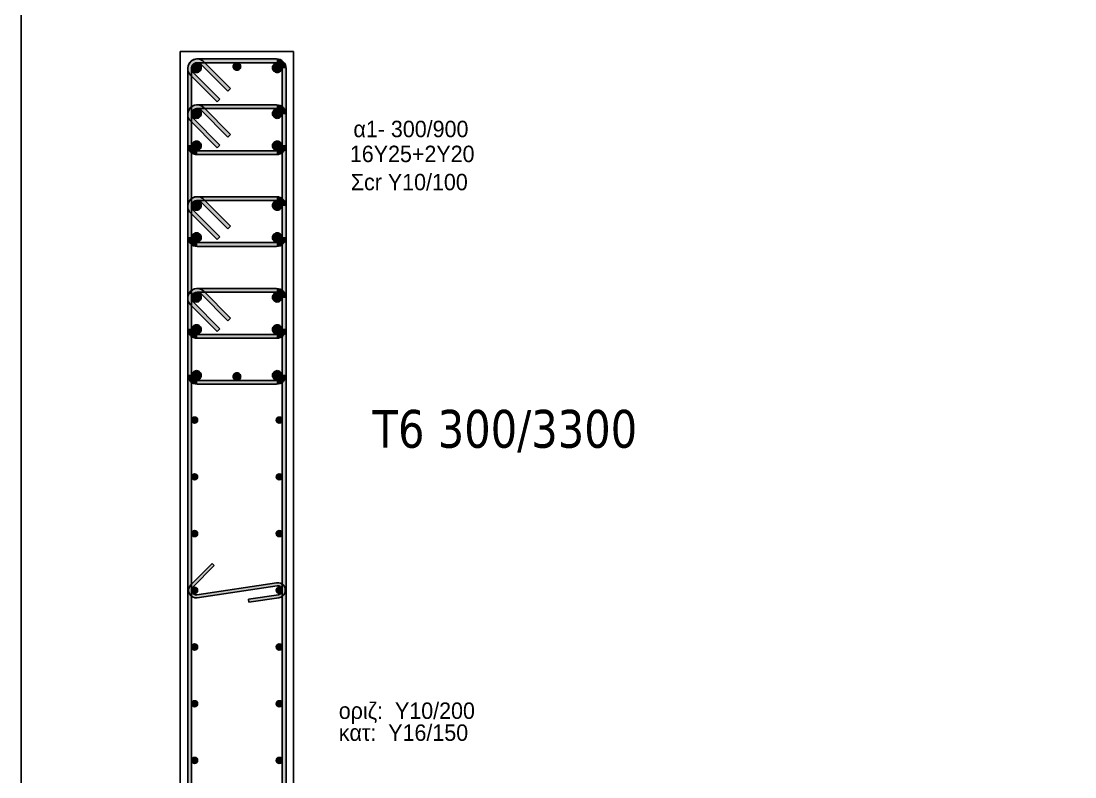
# Model space of a CAD drawing. Header units: millimetres. Extents: x -2171 to 1563, y -1758 to -1505.
# Drawn here: x -653.31 to -639.37, y -1619.41 to -1609.42 of the extents above; entities that cross this region are included whole.
import ezdxf

# ---------------------------------------------------------------- set-up
doc = ezdxf.new("R2010")
doc.units = ezdxf.units.MM
for name, color, linetype in [('-S_TEXT', 3, 'Continuous'), ('Col_Det', 7, 'Continuous'), ('Col_Det_Fill', 7, 'Continuous'), ('pinakaki', 153, 'Continuous')]:
    doc.layers.add(name, color=color, linetype=linetype)
doc.styles.add('S1Arl22_b_934_161', font='arial.ttf', dxfattribs={"width": 0.933629, "height": 0.002175})
doc.styles.get("Standard").update_dxf_attribs({"font": 'tahoma.ttf'})

msp = doc.modelspace()

# ---------------------------------------------------------------- hatches: boundary and pattern name
at = {"layer": 'Col_Det_Fill'}
for color, points in [(252, [(-650.9226, -1609.9885), (-650.8872, -1609.9531, 0.6681786), (-651.1006, -1610.0415), (-651.0506, -1610.0415, -0.6681786)]), (252, [(-650.9756, -1609.9665), (-650.9756, -1609.9165, 0.6681786), (-651.064, -1610.1299), (-651.0286, -1610.0946, -0.6681786)]), (12, [(-650.9844, -1609.9702, 0.4142136), (-651.0469, -1610.0327, 0.4142136), (-650.9844, -1610.0952, 0.4142136), (-650.9219, -1610.0327, 0.4142136)]), (252, [(-649.9256, -1609.9665), (-649.9256, -1609.9165), (-650.9756, -1609.9165), (-650.9756, -1609.9665)]), (252, [(-650.569, -1610.3421), (-650.5337, -1610.3067), (-650.8872, -1609.9531), (-650.9226, -1609.9885)]), (133, [(-650.4506, -1609.9665, 0.4142136), (-650.5006, -1610.0165, 0.4142136), (-650.4506, -1610.0665, 0.4142136), (-650.4006, -1610.0165, 0.4142136)]), (12, [(-649.9168, -1609.9702, 0.4142136), (-649.9793, -1610.0327, 0.4142136), (-649.9168, -1610.0952, 0.4142136), (-649.8543, -1610.0327, 0.4142136)]), (252, [(-649.8506, -1610.0415), (-649.8006, -1610.0415, 0.4142136), (-649.9256, -1609.9165), (-649.9256, -1609.9665, -0.4142136)]), (252, [(-651.0506, -1610.0415), (-651.1006, -1610.0415), (-651.1006, -1614.0915), (-651.0506, -1614.0915)]), (252, [(-651.0286, -1610.0946), (-651.064, -1610.1299), (-650.7104, -1610.4835), (-650.6751, -1610.4481)]), (252, [(-649.8506, -1614.0915), (-649.8006, -1614.0915), (-649.8006, -1610.0415), (-649.8506, -1610.0415)]), (252, [(-650.9226, -1610.5956), (-650.8872, -1610.5603, 0.6681786), (-651.1006, -1610.6487), (-651.0506, -1610.6487, -0.6681786)]), (252, [(-650.9756, -1610.5737), (-650.9756, -1610.5237, 0.6681786), (-651.064, -1610.7371), (-651.0286, -1610.7017, -0.6681786)]), (56, [(-650.9844, -1610.5773, 0.4142136), (-651.0469, -1610.6398, 0.4142136), (-650.9844, -1610.7023, 0.4142136), (-650.9219, -1610.6398, 0.4142136)]), (252, [(-649.9256, -1610.5737), (-649.9256, -1610.5237), (-650.9756, -1610.5237), (-650.9756, -1610.5737)]), (252, [(-650.569, -1610.9492), (-650.5337, -1610.9138), (-650.8872, -1610.5603), (-650.9226, -1610.5956)]), (56, [(-649.9168, -1610.5773, 0.4142136), (-649.9793, -1610.6398, 0.4142136), (-649.9168, -1610.7023, 0.4142136), (-649.8543, -1610.6398, 0.4142136)]), (252, [(-649.8506, -1610.6487), (-649.8006, -1610.6487, 0.4142136), (-649.9256, -1610.5237), (-649.9256, -1610.5737, -0.4142136)]), (252, [(-651.0506, -1610.6487), (-651.1006, -1610.6487), (-651.1006, -1611.0558), (-651.0506, -1611.0558)]), (252, [(-651.0286, -1610.7017), (-651.064, -1610.7371), (-650.7104, -1611.0906), (-650.6751, -1611.0553)]), (252, [(-649.8506, -1611.0558), (-649.8006, -1611.0558), (-649.8006, -1610.6487), (-649.8506, -1610.6487)]), (252, [(-651.0506, -1611.0558), (-651.1006, -1611.0558, 0.4142136), (-650.9756, -1611.1808), (-650.9756, -1611.1308, -0.4142136)]), (56, [(-650.9844, -1611.0022, 0.4142136), (-651.0469, -1611.0647, 0.4142136), (-650.9844, -1611.1272, 0.4142136), (-650.9219, -1611.0647, 0.4142136)]), (252, [(-650.9756, -1611.1308), (-650.9756, -1611.1808), (-649.9256, -1611.1808), (-649.9256, -1611.1308)]), (56, [(-649.9168, -1611.0022, 0.4142136), (-649.9793, -1611.0647, 0.4142136), (-649.9168, -1611.1272, 0.4142136), (-649.8543, -1611.0647, 0.4142136)]), (252, [(-649.9256, -1611.1308), (-649.9256, -1611.1808, 0.4142136), (-649.8006, -1611.0558), (-649.8506, -1611.0558, -0.4142136)]), (252, [(-650.9226, -1611.8099), (-650.8872, -1611.7746, 0.6681786), (-651.1006, -1611.863), (-651.0506, -1611.863, -0.6681786)]), (252, [(-650.9756, -1611.788), (-650.9756, -1611.738, 0.6681786), (-651.064, -1611.9514), (-651.0286, -1611.916, -0.6681786)]), (56, [(-650.9844, -1611.7916, 0.4142136), (-651.0469, -1611.8541, 0.4142136), (-650.9844, -1611.9166, 0.4142136), (-650.9219, -1611.8541, 0.4142136)]), (252, [(-649.9256, -1611.788), (-649.9256, -1611.738), (-650.9756, -1611.738), (-650.9756, -1611.788)]), (252, [(-650.569, -1612.1635), (-650.5337, -1612.1281), (-650.8872, -1611.7746), (-650.9226, -1611.8099)]), (56, [(-649.9168, -1611.7916, 0.4142136), (-649.9793, -1611.8541, 0.4142136), (-649.9168, -1611.9166, 0.4142136), (-649.8543, -1611.8541, 0.4142136)]), (252, [(-649.8506, -1611.863), (-649.8006, -1611.863, 0.4142136), (-649.9256, -1611.738), (-649.9256, -1611.788, -0.4142136)]), (252, [(-651.0506, -1611.863), (-651.1006, -1611.863), (-651.1006, -1612.2701), (-651.0506, -1612.2701)]), (252, [(-651.0286, -1611.916), (-651.064, -1611.9514), (-650.7104, -1612.3049), (-650.6751, -1612.2695)]), (252, [(-649.8506, -1612.2701), (-649.8006, -1612.2701), (-649.8006, -1611.863), (-649.8506, -1611.863)]), (56, [(-650.9844, -1612.2164, 0.4142136), (-651.0469, -1612.2789, 0.4142136), (-650.9844, -1612.3414, 0.4142136), (-650.9219, -1612.2789, 0.4142136)]), (56, [(-649.9168, -1612.2164, 0.4142136), (-649.9793, -1612.2789, 0.4142136), (-649.9168, -1612.3414, 0.4142136), (-649.8543, -1612.2789, 0.4142136)]), (252, [(-651.0506, -1612.2701), (-651.1006, -1612.2701, 0.4142136), (-650.9756, -1612.3951), (-650.9756, -1612.3451, -0.4142136)]), (252, [(-650.9756, -1612.3451), (-650.9756, -1612.3951), (-649.9256, -1612.3951), (-649.9256, -1612.3451)]), (252, [(-649.9256, -1612.3451), (-649.9256, -1612.3951, 0.4142136), (-649.8006, -1612.2701), (-649.8506, -1612.2701, -0.4142136)]), (252, [(-650.9226, -1613.0242), (-650.8872, -1612.9889, 0.6681786), (-651.1006, -1613.0772), (-651.0506, -1613.0772, -0.6681786)]), (252, [(-650.9756, -1613.0022), (-650.9756, -1612.9522, 0.6681786), (-651.064, -1613.1656), (-651.0286, -1613.1303, -0.6681786)]), (252, [(-651.0506, -1613.015), (-651.1006, -1613.015), (-651.1006, -1623.1181), (-651.0506, -1623.1181)]), (252, [(-651.0506, -1613.0772), (-651.1006, -1613.0772), (-651.1006, -1613.4844), (-651.0506, -1613.4844)]), (56, [(-650.9844, -1613.0059, 0.4142136), (-651.0469, -1613.0684, 0.4142136), (-650.9844, -1613.1309, 0.4142136), (-650.9219, -1613.0684, 0.4142136)]), (252, [(-649.9256, -1613.0022), (-649.9256, -1612.9522), (-650.9756, -1612.9522), (-650.9756, -1613.0022)]), (252, [(-650.569, -1613.3778), (-650.5337, -1613.3424), (-650.8872, -1612.9889), (-650.9226, -1613.0242)]), (56, [(-649.9168, -1613.0059, 0.4142136), (-649.9793, -1613.0684, 0.4142136), (-649.9168, -1613.1309, 0.4142136), (-649.8543, -1613.0684, 0.4142136)]), (252, [(-649.8506, -1613.0772), (-649.8006, -1613.0772, 0.4142136), (-649.9256, -1612.9522), (-649.9256, -1613.0022, -0.4142136)]), (252, [(-649.8506, -1623.1181), (-649.8006, -1623.1181), (-649.8006, -1613.015), (-649.8506, -1613.015)]), (252, [(-649.8506, -1613.4844), (-649.8006, -1613.4844), (-649.8006, -1613.0772), (-649.8506, -1613.0772)]), (252, [(-651.0286, -1613.1303), (-651.064, -1613.1656), (-650.7104, -1613.5192), (-650.6751, -1613.4838)]), (252, [(-651.0506, -1613.4844), (-651.1006, -1613.4844, 0.4142136), (-650.9756, -1613.6094), (-650.9756, -1613.5594, -0.4142136)]), (56, [(-650.9844, -1613.4307, 0.4142136), (-651.0469, -1613.4932, 0.4142136), (-650.9844, -1613.5557, 0.4142136), (-650.9219, -1613.4932, 0.4142136)]), (56, [(-649.9168, -1613.4307, 0.4142136), (-649.9793, -1613.4932, 0.4142136), (-649.9168, -1613.5557, 0.4142136), (-649.8543, -1613.4932, 0.4142136)]), (252, [(-649.9256, -1613.5594), (-649.9256, -1613.6094, 0.4142136), (-649.8006, -1613.4844), (-649.8506, -1613.4844, -0.4142136)]), (252, [(-650.9756, -1613.5594), (-650.9756, -1613.6094), (-649.9256, -1613.6094), (-649.9256, -1613.5594)]), (12, [(-650.9844, -1614.0379, 0.4142136), (-651.0469, -1614.1004, 0.4142136), (-650.9844, -1614.1629, 0.4142136), (-650.9219, -1614.1004, 0.4142136)]), (12, [(-649.9168, -1614.0379, 0.4142136), (-649.9793, -1614.1004, 0.4142136), (-649.9168, -1614.1629, 0.4142136), (-649.8543, -1614.1004, 0.4142136)]), (252, [(-651.0506, -1614.0915), (-651.1006, -1614.0915, 0.4142136), (-650.9756, -1614.2165), (-650.9756, -1614.1665, -0.4142136)]), (252, [(-650.9756, -1614.1665), (-650.9756, -1614.2165), (-649.9256, -1614.2165), (-649.9256, -1614.1665)]), (133, [(-650.4506, -1614.0665, 0.4142136), (-650.5006, -1614.1165, 0.4142136), (-650.4506, -1614.1665, 0.4142136), (-650.4006, -1614.1165, 0.4142136)]), (252, [(-649.9256, -1614.1665), (-649.9256, -1614.2165, 0.4142136), (-649.8006, -1614.0915), (-649.8506, -1614.0915, -0.4142136)]), (133, [(-651.0106, -1614.732, 0.4142136), (-650.9706, -1614.692, 0.4142136), (-651.0106, -1614.652, 0.4142136), (-651.0506, -1614.692, 0.4142136)]), (133, [(-649.8906, -1614.732, 0.4142136), (-649.8506, -1614.692, 0.4142136), (-649.8906, -1614.652, 0.4142136), (-649.9306, -1614.692, 0.4142136)]), (133, [(-651.0106, -1615.4819, 0.4142136), (-650.9706, -1615.4419, 0.4142136), (-651.0106, -1615.4019, 0.4142136), (-651.0506, -1615.4419, 0.4142136)]), (133, [(-649.8906, -1615.4819, 0.4142136), (-649.8506, -1615.4419, 0.4142136), (-649.8906, -1615.4019, 0.4142136), (-649.9306, -1615.4419, 0.4142136)]), (133, [(-651.0106, -1616.2318, 0.4142136), (-650.9706, -1616.1918, 0.4142136), (-651.0106, -1616.1518, 0.4142136), (-651.0506, -1616.1918, 0.4142136)]), (133, [(-649.8906, -1616.2318, 0.4142136), (-649.8506, -1616.1918, 0.4142136), (-649.8906, -1616.1518, 0.4142136), (-649.9306, -1616.1918, 0.4142136)]), (252, [(-651.0613, -1616.871), (-651.033, -1616.8993), (-650.7502, -1616.6164), (-650.7785, -1616.5881)]), (252, [(-649.9195, -1616.8823), (-649.9254, -1616.8428), (-650.9817, -1617.001), (-650.9758, -1617.0406)]), (252, [(-649.9017, -1617.001), (-649.8958, -1617.0406, 1), (-649.9254, -1616.8428), (-649.9195, -1616.8823, -1)]), (252, [(-650.9758, -1617.0406), (-650.9817, -1617.001, -0.7233449), (-651.033, -1616.8993), (-651.0613, -1616.871, 0.7233449)]), (133, [(-651.0106, -1616.9817, 0.4142136), (-650.9706, -1616.9417, 0.4142136), (-651.0106, -1616.9017, 0.4142136), (-651.0506, -1616.9417, 0.4142136)]), (133, [(-649.8906, -1616.9817, 0.4142136), (-649.8506, -1616.9417, 0.4142136), (-649.8906, -1616.9017, 0.4142136), (-649.9306, -1616.9417, 0.4142136)]), (252, [(-650.2973, -1617.0603), (-650.2914, -1617.0998), (-649.8958, -1617.0406), (-649.9017, -1617.001)]), (133, [(-651.0106, -1617.7316, 0.4142136), (-650.9706, -1617.6916, 0.4142136), (-651.0106, -1617.6516, 0.4142136), (-651.0506, -1617.6916, 0.4142136)]), (133, [(-649.8906, -1617.7316, 0.4142136), (-649.8506, -1617.6916, 0.4142136), (-649.8906, -1617.6516, 0.4142136), (-649.9306, -1617.6916, 0.4142136)]), (133, [(-651.0106, -1618.4815, 0.4142136), (-650.9706, -1618.4415, 0.4142136), (-651.0106, -1618.4015, 0.4142136), (-651.0506, -1618.4415, 0.4142136)]), (133, [(-649.8906, -1618.4815, 0.4142136), (-649.8506, -1618.4415, 0.4142136), (-649.8906, -1618.4015, 0.4142136), (-649.9306, -1618.4415, 0.4142136)]), (133, [(-651.0106, -1619.2314, 0.4142136), (-650.9706, -1619.1914, 0.4142136), (-651.0106, -1619.1514, 0.4142136), (-651.0506, -1619.1914, 0.4142136)]), (133, [(-649.8906, -1619.2314, 0.4142136), (-649.8506, -1619.1914, 0.4142136), (-649.8906, -1619.1514, 0.4142136), (-649.9306, -1619.1914, 0.4142136)])]:
    msp.add_hatch(color=color, dxfattribs=at).paths.add_polyline_path(points)

# ---------------------------------------------------------------- linework, layer by layer
at = {"layer": '-S_TEXT', "ltscale": 5}
msp.add_lwpolyline([(-653.3053, -1590.2497), (-595.1578, -1590.2497), (-595.1578, -1630.2944), (-653.3053, -1630.2944)], close=True, dxfattribs=at)
at = {"layer": 'Col_Det', "color": 7}
for points in [[(-649.7006, -1609.8165), (-651.2006, -1609.8165)], [(-651.2006, -1609.8165), (-651.2006, -1626.3165)], [(-649.7006, -1625.0665), (-649.7006, -1609.8165)], [(-649.9256, -1609.9165), (-650.9756, -1609.9165)], [(-650.9756, -1609.9665), (-649.9256, -1609.9665)], [(-650.9226, -1609.9885), (-650.569, -1610.3421)], [(-650.5337, -1610.3067), (-650.8872, -1609.9531)], [(-651.1006, -1610.0415), (-651.1006, -1614.0915)], [(-651.064, -1610.1299), (-650.7104, -1610.4835)], [(-651.0506, -1614.0915), (-651.0506, -1610.0415)], [(-650.6751, -1610.4481), (-651.0286, -1610.0946)], [(-649.8506, -1610.0415), (-649.8506, -1614.0915)], [(-649.8006, -1614.0915), (-649.8006, -1610.0415)], [(-650.569, -1610.3421), (-650.5337, -1610.3067)], [(-649.9256, -1610.5237), (-650.9756, -1610.5237)], [(-650.9756, -1610.5737), (-649.9256, -1610.5737)], [(-650.5337, -1610.9138), (-650.8872, -1610.5603)], [(-650.7104, -1610.4835), (-650.6751, -1610.4481)], [(-651.1006, -1610.6487), (-651.1006, -1611.0558)], [(-651.0506, -1611.0558), (-651.0506, -1610.6487)], [(-650.6751, -1611.0553), (-651.0286, -1610.7017)], [(-650.9226, -1610.5956), (-650.569, -1610.9492)], [(-649.8506, -1610.6487), (-649.8506, -1611.0558)], [(-649.8006, -1611.0558), (-649.8006, -1610.6487)], [(-651.064, -1610.7371), (-650.7104, -1611.0906)], [(-650.569, -1610.9492), (-650.5337, -1610.9138)], [(-649.9256, -1611.1308), (-650.9756, -1611.1308)], [(-650.7104, -1611.0906), (-650.6751, -1611.0553)], [(-650.9756, -1611.1808), (-649.9256, -1611.1808)], [(-649.9256, -1611.738), (-650.9756, -1611.738)], [(-650.9756, -1611.788), (-649.9256, -1611.788)], [(-650.9226, -1611.8099), (-650.569, -1612.1635)], [(-650.5337, -1612.1281), (-650.8872, -1611.7746)], [(-651.1006, -1611.863), (-651.1006, -1612.2701)], [(-651.064, -1611.9514), (-650.7104, -1612.3049)], [(-651.0506, -1612.2701), (-651.0506, -1611.863)], [(-650.6751, -1612.2695), (-651.0286, -1611.916)], [(-649.8506, -1611.863), (-649.8506, -1612.2701)], [(-649.8006, -1612.2701), (-649.8006, -1611.863)], [(-650.569, -1612.1635), (-650.5337, -1612.1281)], [(-649.9256, -1612.3451), (-650.9756, -1612.3451)], [(-650.7104, -1612.3049), (-650.6751, -1612.2695)], [(-650.9756, -1612.3951), (-649.9256, -1612.3951)], [(-651.0506, -1613.015), (-651.1006, -1613.015)], [(-651.1006, -1613.015), (-651.1006, -1623.1181)], [(-651.1006, -1613.0772), (-651.1006, -1613.4844)], [(-651.0506, -1623.1181), (-651.0506, -1613.015)], [(-651.0506, -1613.4844), (-651.0506, -1613.0772)], [(-649.9256, -1612.9522), (-650.9756, -1612.9522)], [(-650.9756, -1613.0022), (-649.9256, -1613.0022)], [(-650.9226, -1613.0242), (-650.569, -1613.3778)], [(-650.5337, -1613.3424), (-650.8872, -1612.9889)], [(-649.8006, -1613.015), (-649.8506, -1613.015)], [(-649.8506, -1613.015), (-649.8506, -1623.1181)], [(-649.8506, -1613.0772), (-649.8506, -1613.4844)], [(-649.8006, -1623.1181), (-649.8006, -1613.015)], [(-649.8006, -1613.4844), (-649.8006, -1613.0772)], [(-651.064, -1613.1656), (-650.7104, -1613.5192)], [(-650.6751, -1613.4838), (-651.0286, -1613.1303)], [(-650.569, -1613.3778), (-650.5337, -1613.3424)], [(-650.7104, -1613.5192), (-650.6751, -1613.4838)], [(-649.9256, -1613.5594), (-650.9756, -1613.5594)], [(-650.9756, -1613.6094), (-649.9256, -1613.6094)], [(-649.9256, -1614.1665), (-650.9756, -1614.1665)], [(-650.9756, -1614.2165), (-649.9256, -1614.2165)], [(-650.7785, -1616.5881), (-651.0613, -1616.871)], [(-651.033, -1616.8993), (-650.7502, -1616.6164)], [(-650.7502, -1616.6164), (-650.7785, -1616.5881)], [(-649.9254, -1616.8428), (-650.9817, -1617.001)], [(-650.9758, -1617.0406), (-649.9195, -1616.8823)], [(-649.9017, -1617.001), (-650.2973, -1617.0603)], [(-650.2973, -1617.0603), (-650.2914, -1617.0998)], [(-650.2914, -1617.0998), (-649.8958, -1617.0406)]]:
    msp.add_lwpolyline(points, dxfattribs=at)
for points in [[(-650.8872, -1609.9531, 0.6681786), (-651.1006, -1610.0415)], [(-650.9756, -1609.9165, 0.6681786), (-651.064, -1610.1299)], [(-651.0506, -1610.0415, -0.6681786), (-650.9226, -1609.9885, -0.6681786)], [(-651.0286, -1610.0946, -0.6681786), (-650.9756, -1609.9665, -0.6681786)], [(-650.9844, -1609.9702, 0.4142136), (-651.0469, -1610.0327, 0.4142136)], [(-650.9219, -1610.0327, 0.4142136), (-650.9844, -1609.9702, 0.4142136)], [(-650.4506, -1609.9665, 0.4142136), (-650.5006, -1610.0165, 0.4142136)], [(-650.5006, -1610.0165, 0.4142136), (-650.4506, -1610.0665, 0.4142136)], [(-650.4006, -1610.0165, 0.4142136), (-650.4506, -1609.9665, 0.4142136)], [(-650.4506, -1610.0665, 0.4142136), (-650.4006, -1610.0165, 0.4142136)], [(-649.9168, -1609.9702, 0.4142136), (-649.9793, -1610.0327, 0.4142136)], [(-649.8006, -1610.0415, 0.4142136), (-649.9256, -1609.9165)], [(-649.9256, -1609.9665, -0.4142136), (-649.8506, -1610.0415, -0.4142136)], [(-649.8543, -1610.0327, 0.4142136), (-649.9168, -1609.9702, 0.4142136)], [(-651.0469, -1610.0327, 0.4142136), (-650.9844, -1610.0952, 0.4142136)], [(-650.9844, -1610.0952, 0.4142136), (-650.9219, -1610.0327, 0.4142136)], [(-649.9793, -1610.0327, 0.4142136), (-649.9168, -1610.0952, 0.4142136)], [(-649.9168, -1610.0952, 0.4142136), (-649.8543, -1610.0327, 0.4142136)], [(-650.8872, -1610.5603, 0.6681786), (-651.1006, -1610.6487)], [(-650.9756, -1610.5237, 0.6681786), (-651.064, -1610.7371)], [(-651.0506, -1610.6487, -0.6681786), (-650.9226, -1610.5956, -0.6681786)], [(-651.0286, -1610.7017, -0.6681786), (-650.9756, -1610.5737, -0.6681786)], [(-650.9844, -1610.5773, 0.4142136), (-651.0469, -1610.6398, 0.4142136)], [(-650.9219, -1610.6398, 0.4142136), (-650.9844, -1610.5773, 0.4142136)], [(-649.9168, -1610.5773, 0.4142136), (-649.9793, -1610.6398, 0.4142136)], [(-649.8006, -1610.6487, 0.4142136), (-649.9256, -1610.5237)], [(-649.9256, -1610.5737, -0.4142136), (-649.8506, -1610.6487, -0.4142136)], [(-649.8543, -1610.6398, 0.4142136), (-649.9168, -1610.5773, 0.4142136)], [(-651.0469, -1610.6398, 0.4142136), (-650.9844, -1610.7023, 0.4142136)], [(-650.9844, -1610.7023, 0.4142136), (-650.9219, -1610.6398, 0.4142136)], [(-649.9793, -1610.6398, 0.4142136), (-649.9168, -1610.7023, 0.4142136)], [(-649.9168, -1610.7023, 0.4142136), (-649.8543, -1610.6398, 0.4142136)], [(-651.1006, -1611.0558, 0.4142136), (-650.9756, -1611.1808)], [(-650.9756, -1611.1308, -0.4142136), (-651.0506, -1611.0558, -0.4142136)], [(-650.9844, -1611.0022, 0.4142136), (-651.0469, -1611.0647, 0.4142136)], [(-651.0469, -1611.0647, 0.4142136), (-650.9844, -1611.1272, 0.4142136)], [(-650.9219, -1611.0647, 0.4142136), (-650.9844, -1611.0022, 0.4142136)], [(-650.9844, -1611.1272, 0.4142136), (-650.9219, -1611.0647, 0.4142136)], [(-649.9168, -1611.0022, 0.4142136), (-649.9793, -1611.0647, 0.4142136)], [(-649.9793, -1611.0647, 0.4142136), (-649.9168, -1611.1272, 0.4142136)], [(-649.9256, -1611.1808, 0.4142136), (-649.8006, -1611.0558)], [(-649.8506, -1611.0558, -0.4142136), (-649.9256, -1611.1308, -0.4142136)], [(-649.8543, -1611.0647, 0.4142136), (-649.9168, -1611.0022, 0.4142136)], [(-649.9168, -1611.1272, 0.4142136), (-649.8543, -1611.0647, 0.4142136)], [(-650.8872, -1611.7746, 0.6681786), (-651.1006, -1611.863)], [(-650.9756, -1611.738, 0.6681786), (-651.064, -1611.9514)], [(-651.0506, -1611.863, -0.6681786), (-650.9226, -1611.8099, -0.6681786)], [(-651.0286, -1611.916, -0.6681786), (-650.9756, -1611.788, -0.6681786)], [(-650.9844, -1611.7916, 0.4142136), (-651.0469, -1611.8541, 0.4142136)], [(-650.9219, -1611.8541, 0.4142136), (-650.9844, -1611.7916, 0.4142136)], [(-649.9168, -1611.7916, 0.4142136), (-649.9793, -1611.8541, 0.4142136)], [(-649.8006, -1611.863, 0.4142136), (-649.9256, -1611.738)], [(-649.9256, -1611.788, -0.4142136), (-649.8506, -1611.863, -0.4142136)], [(-649.8543, -1611.8541, 0.4142136), (-649.9168, -1611.7916, 0.4142136)], [(-651.0469, -1611.8541, 0.4142136), (-650.9844, -1611.9166, 0.4142136)], [(-650.9844, -1611.9166, 0.4142136), (-650.9219, -1611.8541, 0.4142136)], [(-649.9793, -1611.8541, 0.4142136), (-649.9168, -1611.9166, 0.4142136)], [(-649.9168, -1611.9166, 0.4142136), (-649.8543, -1611.8541, 0.4142136)], [(-650.9844, -1612.2164, 0.4142136), (-651.0469, -1612.2789, 0.4142136)], [(-650.9219, -1612.2789, 0.4142136), (-650.9844, -1612.2164, 0.4142136)], [(-649.9168, -1612.2164, 0.4142136), (-649.9793, -1612.2789, 0.4142136)], [(-649.8543, -1612.2789, 0.4142136), (-649.9168, -1612.2164, 0.4142136)], [(-651.1006, -1612.2701, 0.4142136), (-650.9756, -1612.3951)], [(-650.9756, -1612.3451, -0.4142136), (-651.0506, -1612.2701, -0.4142136)], [(-651.0469, -1612.2789, 0.4142136), (-650.9844, -1612.3414, 0.4142136)], [(-650.9844, -1612.3414, 0.4142136), (-650.9219, -1612.2789, 0.4142136)], [(-649.9793, -1612.2789, 0.4142136), (-649.9168, -1612.3414, 0.4142136)], [(-649.9256, -1612.3951, 0.4142136), (-649.8006, -1612.2701)], [(-649.8506, -1612.2701, -0.4142136), (-649.9256, -1612.3451, -0.4142136)], [(-649.9168, -1612.3414, 0.4142136), (-649.8543, -1612.2789, 0.4142136)], [(-650.8872, -1612.9889, 0.6681786), (-651.1006, -1613.0772)], [(-650.9756, -1612.9522, 0.6681786), (-651.064, -1613.1656)], [(-651.0506, -1613.0772, -0.6681786), (-650.9226, -1613.0242, -0.6681786)], [(-651.0286, -1613.1303, -0.6681786), (-650.9756, -1613.0022, -0.6681786)], [(-650.9844, -1613.0059, 0.4142136), (-651.0469, -1613.0684, 0.4142136)], [(-651.0469, -1613.0684, 0.4142136), (-650.9844, -1613.1309, 0.4142136)], [(-650.9219, -1613.0684, 0.4142136), (-650.9844, -1613.0059, 0.4142136)], [(-650.9844, -1613.1309, 0.4142136), (-650.9219, -1613.0684, 0.4142136)], [(-649.9168, -1613.0059, 0.4142136), (-649.9793, -1613.0684, 0.4142136)], [(-649.9793, -1613.0684, 0.4142136), (-649.9168, -1613.1309, 0.4142136)], [(-649.8006, -1613.0772, 0.4142136), (-649.9256, -1612.9522)], [(-649.9256, -1613.0022, -0.4142136), (-649.8506, -1613.0772, -0.4142136)], [(-649.8543, -1613.0684, 0.4142136), (-649.9168, -1613.0059, 0.4142136)], [(-649.9168, -1613.1309, 0.4142136), (-649.8543, -1613.0684, 0.4142136)], [(-651.1006, -1613.4844, 0.4142136), (-650.9756, -1613.6094)], [(-650.9756, -1613.5594, -0.4142136), (-651.0506, -1613.4844, -0.4142136)], [(-650.9844, -1613.4307, 0.4142136), (-651.0469, -1613.4932, 0.4142136)], [(-651.0469, -1613.4932, 0.4142136), (-650.9844, -1613.5557, 0.4142136)], [(-650.9219, -1613.4932, 0.4142136), (-650.9844, -1613.4307, 0.4142136)], [(-650.9844, -1613.5557, 0.4142136), (-650.9219, -1613.4932, 0.4142136)], [(-649.9168, -1613.4307, 0.4142136), (-649.9793, -1613.4932, 0.4142136)], [(-649.9793, -1613.4932, 0.4142136), (-649.9168, -1613.5557, 0.4142136)], [(-649.9256, -1613.6094, 0.4142136), (-649.8006, -1613.4844)], [(-649.8506, -1613.4844, -0.4142136), (-649.9256, -1613.5594, -0.4142136)], [(-649.8543, -1613.4932, 0.4142136), (-649.9168, -1613.4307, 0.4142136)], [(-649.9168, -1613.5557, 0.4142136), (-649.8543, -1613.4932, 0.4142136)], [(-650.9844, -1614.0379, 0.4142136), (-651.0469, -1614.1004, 0.4142136)], [(-650.9219, -1614.1004, 0.4142136), (-650.9844, -1614.0379, 0.4142136)], [(-649.9168, -1614.0379, 0.4142136), (-649.9793, -1614.1004, 0.4142136)], [(-649.8543, -1614.1004, 0.4142136), (-649.9168, -1614.0379, 0.4142136)], [(-651.1006, -1614.0915, 0.4142136), (-650.9756, -1614.2165)], [(-650.9756, -1614.1665, -0.4142136), (-651.0506, -1614.0915, -0.4142136)], [(-651.0469, -1614.1004, 0.4142136), (-650.9844, -1614.1629, 0.4142136)], [(-650.9844, -1614.1629, 0.4142136), (-650.9219, -1614.1004, 0.4142136)], [(-650.4506, -1614.0665, 0.4142136), (-650.5006, -1614.1165, 0.4142136)], [(-650.5006, -1614.1165, 0.4142136), (-650.4506, -1614.1665, 0.4142136)], [(-650.4006, -1614.1165, 0.4142136), (-650.4506, -1614.0665, 0.4142136)], [(-650.4506, -1614.1665, 0.4142136), (-650.4006, -1614.1165, 0.4142136)], [(-649.9793, -1614.1004, 0.4142136), (-649.9168, -1614.1629, 0.4142136)], [(-649.9256, -1614.2165, 0.4142136), (-649.8006, -1614.0915)], [(-649.8506, -1614.0915, -0.4142136), (-649.9256, -1614.1665, -0.4142136)], [(-649.9168, -1614.1629, 0.4142136), (-649.8543, -1614.1004, 0.4142136)], [(-651.0106, -1614.652, 0.4142136), (-651.0506, -1614.692, 0.4142136)], [(-651.0506, -1614.692, 0.4142136), (-651.0106, -1614.732, 0.4142136)], [(-650.9706, -1614.692, 0.4142136), (-651.0106, -1614.652, 0.4142136)], [(-651.0106, -1614.732, 0.4142136), (-650.9706, -1614.692, 0.4142136)], [(-649.8906, -1614.652, 0.4142136), (-649.9306, -1614.692, 0.4142136)], [(-649.9306, -1614.692, 0.4142136), (-649.8906, -1614.732, 0.4142136)], [(-649.8506, -1614.692, 0.4142136), (-649.8906, -1614.652, 0.4142136)], [(-649.8906, -1614.732, 0.4142136), (-649.8506, -1614.692, 0.4142136)], [(-651.0106, -1615.4019, 0.4142136), (-651.0506, -1615.4419, 0.4142136)], [(-651.0506, -1615.4419, 0.4142136), (-651.0106, -1615.4819, 0.4142136)], [(-650.9706, -1615.4419, 0.4142136), (-651.0106, -1615.4019, 0.4142136)], [(-651.0106, -1615.4819, 0.4142136), (-650.9706, -1615.4419, 0.4142136)], [(-649.8906, -1615.4019, 0.4142136), (-649.9306, -1615.4419, 0.4142136)], [(-649.9306, -1615.4419, 0.4142136), (-649.8906, -1615.4819, 0.4142136)], [(-649.8506, -1615.4419, 0.4142136), (-649.8906, -1615.4019, 0.4142136)], [(-649.8906, -1615.4819, 0.4142136), (-649.8506, -1615.4419, 0.4142136)], [(-651.0106, -1616.1518, 0.4142136), (-651.0506, -1616.1918, 0.4142136)], [(-650.9706, -1616.1918, 0.4142136), (-651.0106, -1616.1518, 0.4142136)], [(-649.8906, -1616.1518, 0.4142136), (-649.9306, -1616.1918, 0.4142136)], [(-649.8506, -1616.1918, 0.4142136), (-649.8906, -1616.1518, 0.4142136)], [(-651.0506, -1616.1918, 0.4142136), (-651.0106, -1616.2318, 0.4142136)], [(-651.0106, -1616.2318, 0.4142136), (-650.9706, -1616.1918, 0.4142136)], [(-649.9306, -1616.1918, 0.4142136), (-649.8906, -1616.2318, 0.4142136)], [(-649.8906, -1616.2318, 0.4142136), (-649.8506, -1616.1918, 0.4142136)], [(-649.8958, -1617.0406, 1), (-649.9254, -1616.8428)], [(-651.0613, -1616.871, 0.7233449), (-650.9758, -1617.0406, 0.7233449)], [(-650.9817, -1617.001, -0.7233449), (-651.033, -1616.8993)], [(-651.0106, -1616.9017, 0.4142136), (-651.0506, -1616.9417, 0.4142136)], [(-651.0506, -1616.9417, 0.4142136), (-651.0106, -1616.9817, 0.4142136)], [(-650.9706, -1616.9417, 0.4142136), (-651.0106, -1616.9017, 0.4142136)], [(-651.0106, -1616.9817, 0.4142136), (-650.9706, -1616.9417, 0.4142136)], [(-649.8906, -1616.9017, 0.4142136), (-649.9306, -1616.9417, 0.4142136)], [(-649.9306, -1616.9417, 0.4142136), (-649.8906, -1616.9817, 0.4142136)], [(-649.9195, -1616.8823, -1), (-649.9017, -1617.001, -1)], [(-649.8506, -1616.9417, 0.4142136), (-649.8906, -1616.9017, 0.4142136)], [(-649.8906, -1616.9817, 0.4142136), (-649.8506, -1616.9417, 0.4142136)], [(-651.0106, -1617.6516, 0.4142136), (-651.0506, -1617.6916, 0.4142136)], [(-650.9706, -1617.6916, 0.4142136), (-651.0106, -1617.6516, 0.4142136)], [(-649.8906, -1617.6516, 0.4142136), (-649.9306, -1617.6916, 0.4142136)], [(-649.8506, -1617.6916, 0.4142136), (-649.8906, -1617.6516, 0.4142136)], [(-651.0506, -1617.6916, 0.4142136), (-651.0106, -1617.7316, 0.4142136)], [(-651.0106, -1617.7316, 0.4142136), (-650.9706, -1617.6916, 0.4142136)], [(-649.9306, -1617.6916, 0.4142136), (-649.8906, -1617.7316, 0.4142136)], [(-649.8906, -1617.7316, 0.4142136), (-649.8506, -1617.6916, 0.4142136)], [(-651.0106, -1618.4015, 0.4142136), (-651.0506, -1618.4415, 0.4142136)], [(-651.0506, -1618.4415, 0.4142136), (-651.0106, -1618.4815, 0.4142136)], [(-650.9706, -1618.4415, 0.4142136), (-651.0106, -1618.4015, 0.4142136)], [(-651.0106, -1618.4815, 0.4142136), (-650.9706, -1618.4415, 0.4142136)], [(-649.8906, -1618.4015, 0.4142136), (-649.9306, -1618.4415, 0.4142136)], [(-649.9306, -1618.4415, 0.4142136), (-649.8906, -1618.4815, 0.4142136)], [(-649.8506, -1618.4415, 0.4142136), (-649.8906, -1618.4015, 0.4142136)], [(-649.8906, -1618.4815, 0.4142136), (-649.8506, -1618.4415, 0.4142136)], [(-651.0106, -1619.1514, 0.4142136), (-651.0506, -1619.1914, 0.4142136)], [(-651.0506, -1619.1914, 0.4142136), (-651.0106, -1619.2314, 0.4142136)], [(-650.9706, -1619.1914, 0.4142136), (-651.0106, -1619.1514, 0.4142136)], [(-651.0106, -1619.2314, 0.4142136), (-650.9706, -1619.1914, 0.4142136)], [(-649.8906, -1619.1514, 0.4142136), (-649.9306, -1619.1914, 0.4142136)], [(-649.9306, -1619.1914, 0.4142136), (-649.8906, -1619.2314, 0.4142136)], [(-649.8506, -1619.1914, 0.4142136), (-649.8906, -1619.1514, 0.4142136)], [(-649.8906, -1619.2314, 0.4142136), (-649.8506, -1619.1914, 0.4142136)]]:
    msp.add_lwpolyline(points, format="xyb", dxfattribs=at)

# ---------------------------------------------------------------- texts
at = {"layer": 'Col_Det', "color": 7, "style": 'S1Arl22_b_934_161', "width": 0.933629}
for s, p in [(' α1- 300/900', (-648.9882, -1610.9512)), ('16Y25+2Y20', (-648.9568, -1611.2808)), ('Σcr Y10/100', (-648.9449, -1611.6533)), ('οριζ:  Y10/200', (-649.1036, -1618.6429)), ('κατ:  Y16/150', (-649.1036, -1618.9329))]:
    msp.add_text(s, height=0.2175, dxfattribs=at).set_placement(p)
at = {"layer": 'pinakaki', "color": 1, "width": 0.933629}
msp.add_text(' Τ6 300/3300 ', height=0.5, dxfattribs=at).set_placement((-648.8319, -1615.0568))

doc.saveas('drawing.dxf')
